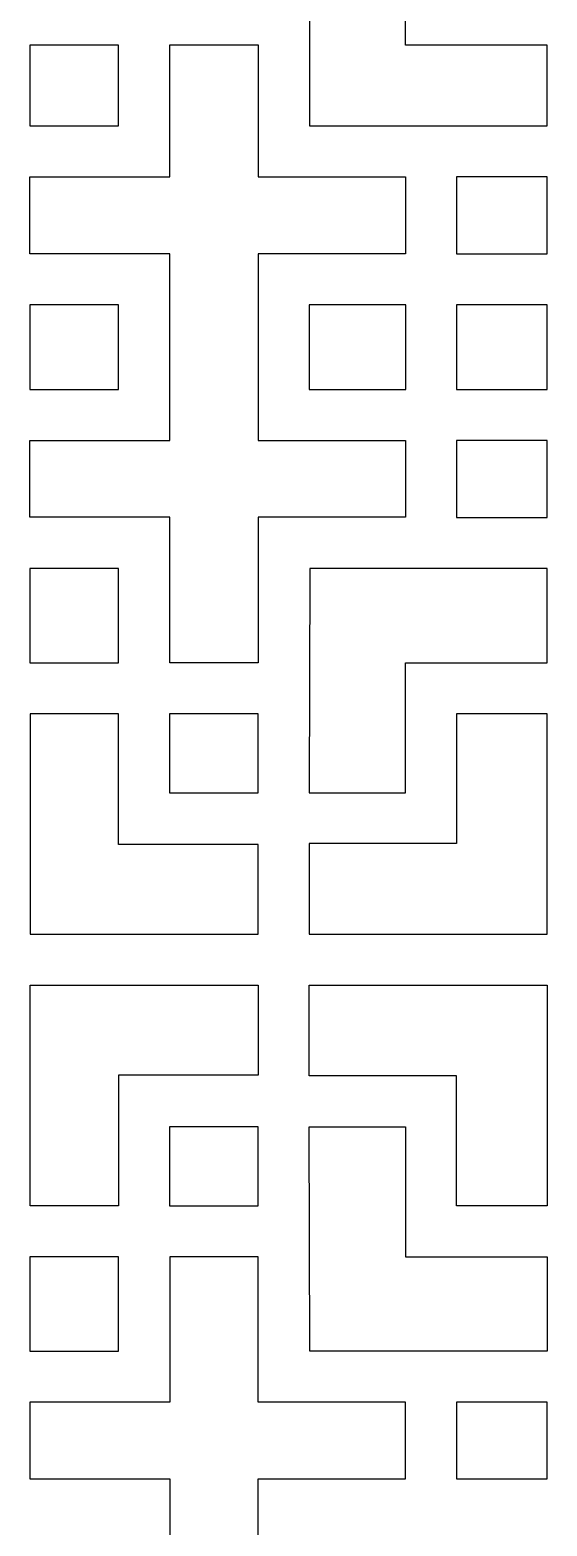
# Model space of a CAD drawing. Header units: centimetres. Extents: x -149 to 149, y -171 to 171.
# Drawn here: x -8.9 to 9.3, y -105.7 to -52.8 of the extents above; entities that cross this region are included whole.
import ezdxf

# ---------------------------------------------------------------- set-up
doc = ezdxf.new("R2010")
doc.units = ezdxf.units.CM
doc.header["$MEASUREMENT"] = 0
doc.layers.add('layer 1', color=7, linetype='Continuous')

msp = doc.modelspace()

# ---------------------------------------------------------------- linework, layer by layer
at = {"layer": 'layer 1', "color": 142}
for points in [[(-8.9426, -56.23666), (-5.8126, -56.23666), (-5.8126, -53.37916), (-8.9426, -53.37916), (-8.9426, -56.23666)], [(-8.9451, -65.55167), (-5.8126, -65.55167), (-5.8126, -62.55417), (-8.9451, -62.55417), (-8.9451, -65.55167)], [(6.1249, -65.54916), (9.3249, -65.54916), (9.3249, -62.55418), (6.1249, -62.55418), (6.1249, -65.54916)], [(6.1249, -70.06416), (9.3249, -70.06416), (9.3249, -67.34916), (6.1249, -67.34916), (6.1249, -70.06416)], [(-8.9426, -75.19667), (-5.8126, -75.19667), (-5.8126, -71.86417), (-8.9426, -71.86417), (-8.9426, -75.19667)], [(-4.0126, -79.78916), (-0.8801, -79.78916), (-0.8801, -76.99916), (-4.0126, -76.99916), (-4.0126, -79.78916)], [(-4.0126, -94.38502), (-0.8801, -94.38502), (-0.8801, -91.59502), (-4.0126, -91.59502), (-4.0126, -94.38502)], [(-8.9426, -99.52001), (-5.8126, -99.52001), (-5.8126, -96.18751), (-8.9426, -96.18751), (-8.9426, -99.52001)], [(6.1249, -104.03502), (9.3249, -104.03502), (9.3249, -101.32002), (6.1249, -101.32002), (6.1249, -104.03502)]]:
    msp.add_lwpolyline(points, close=True, dxfattribs=at)
for points, knots in [([(4.3249, -53.37916), (4.3249, -53.37916), (9.3249, -53.37794), (9.3249, -53.37794), (9.3249, -53.37794), (9.3249, -53.37794), (9.3249, -56.23416), (9.3249, -56.23416), (9.3249, -56.23416), (9.3249, -56.23416), (0.9278, -56.23416), (0.9278, -56.23416), (0.9278, -56.23416), (0.9278, -56.23416), (0.9224, -48.53166), (0.9224, -48.53166), (0.9224, -48.53166), (0.9224, -48.53166), (4.3249, -48.53166), (4.3249, -48.53166), (4.3249, -48.53166), (4.3249, -48.53166), (4.3249, -53.37916), (4.3249, -53.37916)], [0, 0, 0, 0, 0.14285714, 0.14285714, 0.14285714, 0.14285714, 0.28571429, 0.28571429, 0.28571429, 0.28571429, 0.42857143, 0.42857143, 0.42857143, 0.42857143, 0.57142857, 0.57142857, 0.57142857, 0.57142857, 0.71428571, 0.71428571, 0.71428571, 0.71428571, 1, 1, 1, 1]), ([(-0.88011, -67.34916), (-0.88011, -67.34916), (-0.8801, -60.75418), (-0.8801, -60.75418), (-0.8801, -60.75418), (-0.8801, -60.75418), (4.3249, -60.75417), (4.3249, -60.75417), (4.3249, -60.75417), (4.3249, -60.75417), (4.3249, -58.03417), (4.3249, -58.03417), (4.3249, -58.03417), (4.3249, -58.03417), (-0.8801, -58.03417), (-0.8801, -58.03417), (-0.8801, -58.03417), (-0.8801, -58.03417), (-0.8801, -53.37416), (-0.8801, -53.37416), (-0.8801, -53.37416), (-0.8801, -53.37416), (-4.0076, -53.37416), (-4.0076, -53.37416), (-4.0076, -53.37416), (-4.0076, -53.37416), (-4.0076, -58.03665), (-4.0076, -58.03665), (-4.0076, -58.03665), (-4.0076, -58.03665), (-8.9426, -58.03417), (-8.9426, -58.03417), (-8.9426, -58.03417), (-8.9426, -58.03417), (-8.9426, -60.75417), (-8.9426, -60.75417), (-8.9426, -60.75417), (-8.9426, -60.75417), (-4.0076, -60.75417), (-4.0076, -60.75417), (-4.0076, -60.75417), (-4.0076, -60.75417), (-4.0076, -67.34915), (-4.0076, -67.34915), (-4.0076, -67.34915), (-4.0076, -67.34915), (-8.9426, -67.34916), (-8.9426, -67.34916), (-8.9426, -67.34916), (-8.9426, -67.34916), (-8.9426, -70.06167), (-8.9426, -70.06167), (-8.9426, -70.06167), (-8.9426, -70.06167), (-4.0076, -70.06166), (-4.0076, -70.06166), (-4.0076, -70.06166), (-4.0076, -70.06166), (-4.0076, -75.19917), (-4.0076, -75.19917), (-4.0076, -75.19917), (-4.0076, -75.19917), (-0.8801, -75.19917), (-0.8801, -75.19917), (-0.8801, -75.19917), (-0.8801, -75.19917), (-0.8801, -70.06167), (-0.8801, -70.06167), (-0.8801, -70.06167), (-0.8801, -70.06167), (4.3249, -70.06167), (4.3249, -70.06167), (4.3249, -70.06167), (4.3249, -70.06167), (4.3249, -67.34916), (4.3249, -67.34916), (4.3249, -67.34916), (4.3249, -67.34916), (-0.88011, -67.34916), (-0.88011, -67.34916)], [0, 0, 0, 0, 0.04761905, 0.04761905, 0.04761905, 0.04761905, 0.0952381, 0.0952381, 0.0952381, 0.0952381, 0.14285714, 0.14285714, 0.14285714, 0.14285714, 0.19047619, 0.19047619, 0.19047619, 0.19047619, 0.23809524, 0.23809524, 0.23809524, 0.23809524, 0.28571429, 0.28571429, 0.28571429, 0.28571429, 0.33333333, 0.33333333, 0.33333333, 0.33333333, 0.38095238, 0.38095238, 0.38095238, 0.38095238, 0.42857143, 0.42857143, 0.42857143, 0.42857143, 0.47619048, 0.47619048, 0.47619048, 0.47619048, 0.52380952, 0.52380952, 0.52380952, 0.52380952, 0.57142857, 0.57142857, 0.57142857, 0.57142857, 0.61904762, 0.61904762, 0.61904762, 0.61904762, 0.66666667, 0.66666667, 0.66666667, 0.66666667, 0.71428571, 0.71428571, 0.71428571, 0.71428571, 0.76190476, 0.76190476, 0.76190476, 0.76190476, 0.80952381, 0.80952381, 0.80952381, 0.80952381, 0.85714286, 0.85714286, 0.85714286, 0.85714286, 0.9047619, 0.9047619, 0.9047619, 0.9047619, 1, 1, 1, 1]), ([(9.32439, -60.7583), (9.32439, -60.7583), (6.1265, -60.7583), (6.1265, -60.7583), (6.1265, -60.7583), (6.1265, -60.7583), (6.1265, -58.03194), (6.1265, -58.03194), (6.1265, -58.03194), (6.1265, -58.03194), (9.32439, -58.03194), (9.32439, -58.03194), (9.32439, -58.03194), (9.32439, -58.03194), (9.32439, -60.7583), (9.32439, -60.7583)], [0, 0, 0, 0, 0.2, 0.2, 0.2, 0.2, 0.4, 0.4, 0.4, 0.4, 0.6, 0.6, 0.6, 0.6, 1, 1, 1, 1]), ([(4.3299, -65.54916), (4.3299, -65.54916), (0.9224, -65.54916), (0.9224, -65.54916), (0.9224, -65.54916), (0.9224, -65.54916), (0.9224, -62.55917), (0.9224, -62.55917), (0.9224, -62.55917), (0.9224, -62.55917), (4.3299, -62.55917), (4.3299, -62.55917), (4.3299, -62.55917), (4.3299, -62.55917), (4.3299, -65.54916), (4.3299, -65.54916)], [0, 0, 0, 0, 0.2, 0.2, 0.2, 0.2, 0.4, 0.4, 0.4, 0.4, 0.6, 0.6, 0.6, 0.6, 1, 1, 1, 1]), ([(0.93851, -71.8641), (0.93851, -71.8641), (9.3249, -71.86417), (9.3249, -71.86417), (9.3249, -71.86417), (9.3249, -71.86417), (9.3249, -75.19917), (9.3249, -75.19917), (9.3249, -75.19917), (9.3249, -75.19917), (4.3249, -75.19871), (4.3249, -75.19871), (4.3249, -75.19871), (4.3249, -75.19871), (4.3249, -79.78916), (4.3249, -79.78916), (4.3249, -79.78916), (4.3249, -79.78916), (0.9224, -79.78916), (0.9224, -79.78916), (0.9224, -79.78916), (0.9224, -79.78916), (0.93851, -71.8641), (0.93851, -71.8641)], [0, 0, 0, 0, 0.14285714, 0.14285714, 0.14285714, 0.14285714, 0.28571429, 0.28571429, 0.28571429, 0.28571429, 0.42857143, 0.42857143, 0.42857143, 0.42857143, 0.57142857, 0.57142857, 0.57142857, 0.57142857, 0.71428571, 0.71428571, 0.71428571, 0.71428571, 1, 1, 1, 1]), ([(-5.8126, -81.61474), (-5.8126, -81.61474), (-0.8801, -81.61474), (-0.8801, -81.61474), (-0.8801, -81.61474), (-0.8801, -81.61474), (-0.8801, -84.78916), (-0.8801, -84.78916), (-0.8801, -84.78916), (-0.8801, -84.78916), (-8.9376, -84.78916), (-8.9376, -84.78916), (-8.9376, -84.78916), (-8.9376, -84.78916), (-8.9376, -76.99916), (-8.9376, -76.99916), (-8.9376, -76.99916), (-8.9376, -76.99916), (-5.8126, -76.99916), (-5.8126, -76.99916), (-5.8126, -76.99916), (-5.8126, -76.99916), (-5.8126, -81.61474), (-5.8126, -81.61474)], [0, 0, 0, 0, 0.14285714, 0.14285714, 0.14285714, 0.14285714, 0.28571429, 0.28571429, 0.28571429, 0.28571429, 0.42857143, 0.42857143, 0.42857143, 0.42857143, 0.57142857, 0.57142857, 0.57142857, 0.57142857, 0.71428571, 0.71428571, 0.71428571, 0.71428571, 1, 1, 1, 1]), ([(6.12741, -81.58916), (6.12741, -81.58916), (6.1274, -76.99916), (6.1274, -76.99916), (6.1274, -76.99916), (6.1274, -76.99916), (9.3249, -76.99916), (9.3249, -76.99916), (9.3249, -76.99916), (9.3249, -76.99916), (9.3249, -84.78916), (9.3249, -84.78916), (9.3249, -84.78916), (9.3249, -84.78916), (0.9199, -84.78916), (0.9199, -84.78916), (0.9199, -84.78916), (0.9199, -84.78916), (0.9199, -81.58916), (0.9199, -81.58916), (0.9199, -81.58916), (0.9199, -81.58916), (6.12741, -81.58916), (6.12741, -81.58916)], [0, 0, 0, 0, 0.14285714, 0.14285714, 0.14285714, 0.14285714, 0.28571429, 0.28571429, 0.28571429, 0.28571429, 0.42857143, 0.42857143, 0.42857143, 0.42857143, 0.57142857, 0.57142857, 0.57142857, 0.57142857, 0.71428571, 0.71428571, 0.71428571, 0.71428571, 1, 1, 1, 1]), ([(-5.8126, -89.76944), (-5.8126, -89.76944), (-0.8801, -89.76944), (-0.8801, -89.76944), (-0.8801, -89.76944), (-0.8801, -89.76944), (-0.8801, -86.59502), (-0.8801, -86.59502), (-0.8801, -86.59502), (-0.8801, -86.59502), (-8.9376, -86.59502), (-8.9376, -86.59502), (-8.9376, -86.59502), (-8.9376, -86.59502), (-8.9376, -94.38502), (-8.9376, -94.38502), (-8.9376, -94.38502), (-8.9376, -94.38502), (-5.8126, -94.38502), (-5.8126, -94.38502), (-5.8126, -94.38502), (-5.8126, -94.38502), (-5.8126, -89.76944), (-5.8126, -89.76944)], [0, 0, 0, 0, 0.14285714, 0.14285714, 0.14285714, 0.14285714, 0.28571429, 0.28571429, 0.28571429, 0.28571429, 0.42857143, 0.42857143, 0.42857143, 0.42857143, 0.57142857, 0.57142857, 0.57142857, 0.57142857, 0.71428571, 0.71428571, 0.71428571, 0.71428571, 1, 1, 1, 1]), ([(6.12741, -89.79502), (6.12741, -89.79502), (6.1274, -94.38502), (6.1274, -94.38502), (6.1274, -94.38502), (6.1274, -94.38502), (9.3249, -94.38502), (9.3249, -94.38502), (9.3249, -94.38502), (9.3249, -94.38502), (9.3249, -86.59502), (9.3249, -86.59502), (9.3249, -86.59502), (9.3249, -86.59502), (0.9199, -86.59502), (0.9199, -86.59502), (0.9199, -86.59502), (0.9199, -86.59502), (0.9199, -89.79502), (0.9199, -89.79502), (0.9199, -89.79502), (0.9199, -89.79502), (6.12741, -89.79502), (6.12741, -89.79502)], [0, 0, 0, 0, 0.14285714, 0.14285714, 0.14285714, 0.14285714, 0.28571429, 0.28571429, 0.28571429, 0.28571429, 0.42857143, 0.42857143, 0.42857143, 0.42857143, 0.57142857, 0.57142857, 0.57142857, 0.57142857, 0.71428571, 0.71428571, 0.71428571, 0.71428571, 1, 1, 1, 1]), ([(0.93851, -99.52008), (0.93851, -99.52008), (9.3249, -99.52001), (9.3249, -99.52001), (9.3249, -99.52001), (9.3249, -99.52001), (9.3249, -96.18501), (9.3249, -96.18501), (9.3249, -96.18501), (9.3249, -96.18501), (4.3249, -96.18547), (4.3249, -96.18547), (4.3249, -96.18547), (4.3249, -96.18547), (4.3249, -91.59502), (4.3249, -91.59502), (4.3249, -91.59502), (4.3249, -91.59502), (0.9224, -91.59502), (0.9224, -91.59502), (0.9224, -91.59502), (0.9224, -91.59502), (0.93851, -99.52008), (0.93851, -99.52008)], [0, 0, 0, 0, 0.14285714, 0.14285714, 0.14285714, 0.14285714, 0.28571429, 0.28571429, 0.28571429, 0.28571429, 0.42857143, 0.42857143, 0.42857143, 0.42857143, 0.57142857, 0.57142857, 0.57142857, 0.57142857, 0.71428571, 0.71428571, 0.71428571, 0.71428571, 1, 1, 1, 1]), ([(-0.88011, -104.03502), (-0.88011, -104.03502), (-0.8801, -110.63), (-0.8801, -110.63), (-0.8801, -110.63), (-0.8801, -110.63), (4.3249, -110.63001), (4.3249, -110.63001), (4.3249, -110.63001), (4.3249, -110.63001), (4.3249, -113.35001), (4.3249, -113.35001), (4.3249, -113.35001), (4.3249, -113.35001), (-0.8801, -113.35001), (-0.8801, -113.35001), (-0.8801, -113.35001), (-0.8801, -113.35001), (-0.8801, -118.01002), (-0.8801, -118.01002), (-0.8801, -118.01002), (-0.8801, -118.01002), (-4.0076, -118.01002), (-4.0076, -118.01002), (-4.0076, -118.01002), (-4.0076, -118.01002), (-4.0076, -113.34753), (-4.0076, -113.34753), (-4.0076, -113.34753), (-4.0076, -113.34753), (-8.9426, -113.35001), (-8.9426, -113.35001), (-8.9426, -113.35001), (-8.9426, -113.35001), (-8.9426, -110.63001), (-8.9426, -110.63001), (-8.9426, -110.63001), (-8.9426, -110.63001), (-4.0076, -110.63001), (-4.0076, -110.63001), (-4.0076, -110.63001), (-4.0076, -110.63001), (-4.0076, -104.03503), (-4.0076, -104.03503), (-4.0076, -104.03503), (-4.0076, -104.03503), (-8.9426, -104.03502), (-8.9426, -104.03502), (-8.9426, -104.03502), (-8.9426, -104.03502), (-8.9426, -101.32251), (-8.9426, -101.32251), (-8.9426, -101.32251), (-8.9426, -101.32251), (-4.0076, -101.32252), (-4.0076, -101.32252), (-4.0076, -101.32252), (-4.0076, -101.32252), (-4.0076, -96.18501), (-4.0076, -96.18501), (-4.0076, -96.18501), (-4.0076, -96.18501), (-0.8801, -96.18501), (-0.8801, -96.18501), (-0.8801, -96.18501), (-0.8801, -96.18501), (-0.8801, -101.32251), (-0.8801, -101.32251), (-0.8801, -101.32251), (-0.8801, -101.32251), (4.3249, -101.32251), (4.3249, -101.32251), (4.3249, -101.32251), (4.3249, -101.32251), (4.3249, -104.03502), (4.3249, -104.03502), (4.3249, -104.03502), (4.3249, -104.03502), (-0.88011, -104.03502), (-0.88011, -104.03502)], [0, 0, 0, 0, 0.04761905, 0.04761905, 0.04761905, 0.04761905, 0.0952381, 0.0952381, 0.0952381, 0.0952381, 0.14285714, 0.14285714, 0.14285714, 0.14285714, 0.19047619, 0.19047619, 0.19047619, 0.19047619, 0.23809524, 0.23809524, 0.23809524, 0.23809524, 0.28571429, 0.28571429, 0.28571429, 0.28571429, 0.33333333, 0.33333333, 0.33333333, 0.33333333, 0.38095238, 0.38095238, 0.38095238, 0.38095238, 0.42857143, 0.42857143, 0.42857143, 0.42857143, 0.47619048, 0.47619048, 0.47619048, 0.47619048, 0.52380952, 0.52380952, 0.52380952, 0.52380952, 0.57142857, 0.57142857, 0.57142857, 0.57142857, 0.61904762, 0.61904762, 0.61904762, 0.61904762, 0.66666667, 0.66666667, 0.66666667, 0.66666667, 0.71428571, 0.71428571, 0.71428571, 0.71428571, 0.76190476, 0.76190476, 0.76190476, 0.76190476, 0.80952381, 0.80952381, 0.80952381, 0.80952381, 0.85714286, 0.85714286, 0.85714286, 0.85714286, 0.9047619, 0.9047619, 0.9047619, 0.9047619, 1, 1, 1, 1])]:
    msp.add_open_spline(points, degree=3, knots=knots, dxfattribs=at)

doc.saveas('drawing.dxf')
